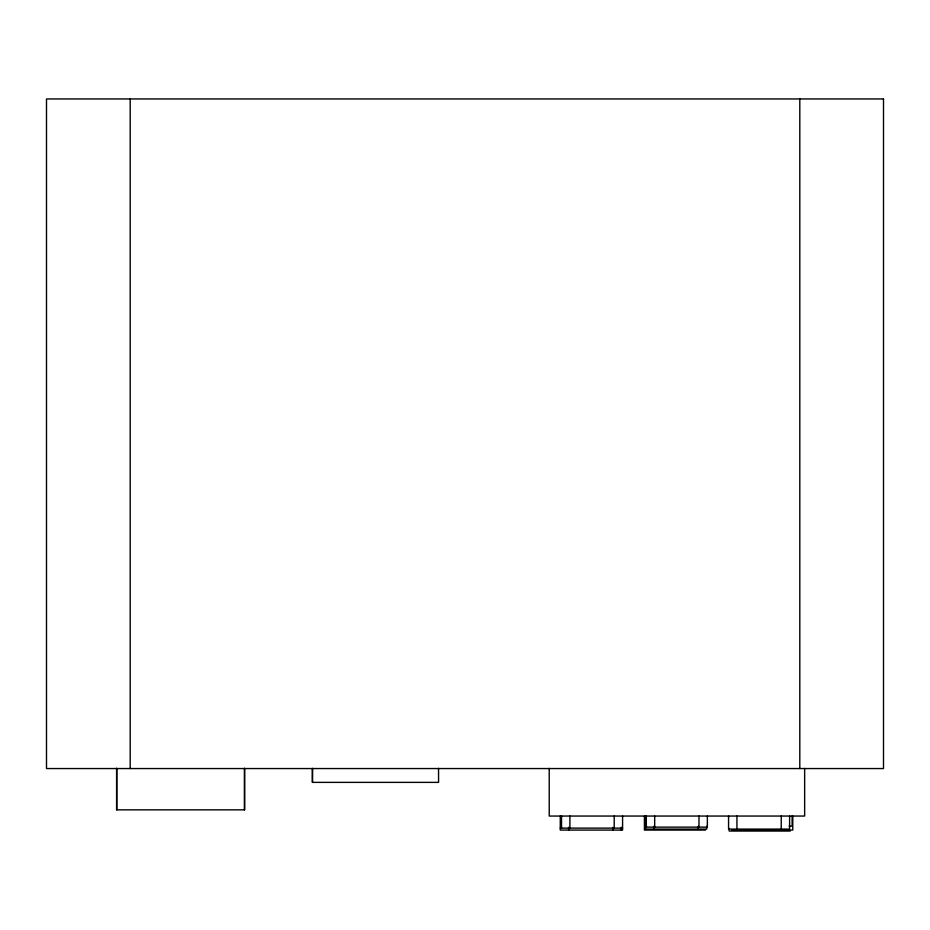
<?xml version="1.0" encoding="UTF-8"?>
<svg xmlns="http://www.w3.org/2000/svg" width="930" height="930" viewBox="0 0 930 930"><rect width="100%" height="100%" fill="white"/><g stroke="black" fill="none" stroke-linecap="round" stroke-linejoin="round"><path stroke-width="1.4" d="M244.625 768.389L244.625 809.844L116.599 809.844L116.599 768.389M312.457 782.374L312.457 768.343L312.422 782.374L438.576 782.374L438.542 768.343M645.676 826.154L646.617 826.154M789.035 826.154L792.128 826.154L792.128 816.052M560.267 828.119L622.577 828.119M705.452 830.072L644.42 830.072L644.42 816.052M731.724 830.072L792.767 830.072L792.767 816.052M790.233 831.048L729.19 831.048L729.19 828.328M804.648 768.424L804.648 816.052L549.223 816.052L549.223 768.424M799.8 98.952L799.8 768.552M789.605 816.052L789.605 829.095L728.562 829.095L728.562 816.052M781.235 816.052L781.235 829.095M736.932 816.052L736.932 829.095M707.358 816.052L707.358 827.13L646.315 827.13L646.315 816.052M706.719 826.2L706.719 829.095L645.676 829.095L645.676 816.052M698.988 816.052L698.988 827.13M698.349 826.2L698.349 829.095M654.685 816.052L654.685 827.13M654.046 826.2L654.046 829.095M622.577 816.052L622.577 830.072L560.267 830.072L560.267 816.052M621.31 827.27L621.31 830.072M614.207 816.052L614.207 828.119M612.94 827.27L612.94 830.072M569.904 816.052L569.904 828.119M568.637 827.27L568.637 830.072M561.534 816.052L561.534 828.119M244.451 768.389L244.451 809.844M130.2 98.952L130.2 768.552M116.773 768.389L116.773 809.844M883.5 98.952L46.5 98.952L46.5 768.552L883.5 768.552L883.5 98.952"/></g></svg>
